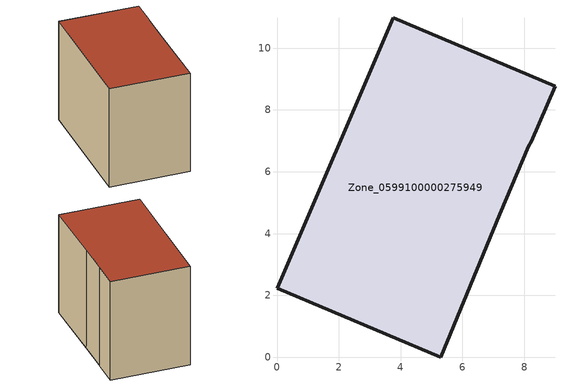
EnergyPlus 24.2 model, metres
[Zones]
Zone_0599100000275949
 floor ground (C_G): 8.99,8.77 8.23,6.96 8.14,6.84 7.2,4.63 5.29,0 0,2.24 3.76,10.98 z0
 wall outside (C_F): 7.2,4.63 8.14,6.84 8.23,6.96 8.99,8.77 3.76,10.98 0,2.24 5.29,0 7.2,4.63 z0:7.55
 roof outside (C_R): 8.23,6.96 8.99,8.77 3.76,10.98 0,2.24 5.29,0 7.2,4.63 8.14,6.84 z7.55
[BUILDING]
Pand.0599100000275949: North Axis=0; Terrain=City; Loads Convergence Tolerance Value=0.04; Temperature Convergence Tolerance Value=0.4; Solar Distribution=FullExterior; Maximum Number of Warmup Days=25; Minimum Number of Warmup Days=1
[Site:Location]
Rotterdam.The.Hague.AP_ZH_NLD Design_Conditions: Latitude=51.96; Longitude=4.45; Time Zone=1; Elevation=-4.5
[SITE:GROUNDTEMPERATURE:BUILDINGSURFACE]
18, 18, 18, 18, 18, 18, 18, 18, 18, 18, 18, 18
[MATERIAL] Thermal Absorptance=0.9; Solar Absorptance=0.7; Visible Absorptance=0.7
Name | Roughness | Thickness | Conductivity | Density | Specific Heat
G.TC.1975-1991 | MediumSmooth | 0.15 | 0.288461 | 540 | 1210
F.TC.1975-1991 | Rough | 0.3 | 0.230769 | 1920 | 840
R.TC.1975-1991 | MediumRough | 0.2 | 0.153846 | 1500 | 1000
[CONSTRUCTION]
C_G: G.TC.1975-1991
C_F: F.TC.1975-1991
C_R: R.TC.1975-1991
[ZONE]
Zone_0599100000275949: Type=1; Multiplier=1; Ceiling Height=Autocalculate; Volume=Autocalculate; Floor Area=autocalculate; Part of Total Floor Area=Yes
[ZONEINFILTRATION:DESIGNFLOWRATE]
Infil_Zone_0599100000275949: Zone or ZoneList or Space or SpaceList=Zone_0599100000275949; Schedule=AlwaysOn; Design Flow Rate Calculation Method=Flow/Area; Flow Rate per Floor Area=0.003; Constant Term Coefficient=1; Temperature Term Coefficient=0; Velocity Term Coefficient=0; Velocity Squared Term Coefficient=0
[HVACTEMPLATE:ZONE:IDEALLOADSAIRSYSTEM]
Zone_0599100000275949: Maximum Heating Supply Air Temperature=50; Minimum Cooling Supply Air Temperature=13; Maximum Heating Supply Air Humidity Ratio=0.0156; Minimum Cooling Supply Air Humidity Ratio=0.0077; Heating Limit=NoLimit; Cooling Limit=NoLimit; Dehumidification Control Type=ConstantSensibleHeatRatio; Cooling Sensible Heat Ratio=0.7; Dehumidification Setpoint=60; Humidification Control Type=None; Humidification Setpoint=30; Outdoor Air Method=None; Outdoor Air Flow Rate per Person=0.00944; Outdoor Air Flow Rate per Zone Floor Area=0; Outdoor Air Flow Rate per Zone=0; Demand Controlled Ventilation Type=None; Outdoor Air Economizer Type=NoEconomizer; Heat Recovery Type=None; Sensible Heat Recovery Effectiveness=0.7; Latent Heat Recovery Effectiveness=0.65
[ZONECONTROL:THERMOSTAT]
ThermostatControl_Zone_0599100000275949: Zone or ZoneList=Zone_0599100000275949; Control Type Schedule=DualSetpointControlType; Control 1=Thermostat_Zone_0599100000275949; Temperature Difference Between Cutout And Setpoint=0
[THERMOSTATSETPOINT:DUALSETPOINT]
Thermostat_Zone_0599100000275949: Heating Setpoint Temperature Schedule=HeatingSetpoint_Zone_0599100000275949; Cooling Setpoint Temperature Schedule=CoolingSetpoint_Zone_0599100000275949
[SCHEDULE:COMPACT]
HeatingSetpoint_Zone_0599100000275949: Through: 12/31, For: AllDays, Until: 24:00, 21
CoolingSetpoint_Zone_0599100000275949: Through: 12/31, For: AllDays, Until: 24:00, 24
DualSetpointControlType: Through: 12/31, For: AllDays, Until: 24:00, 4
AlwaysOn: Through: 12/31, For: AllDays, Until: 24:00, 1
